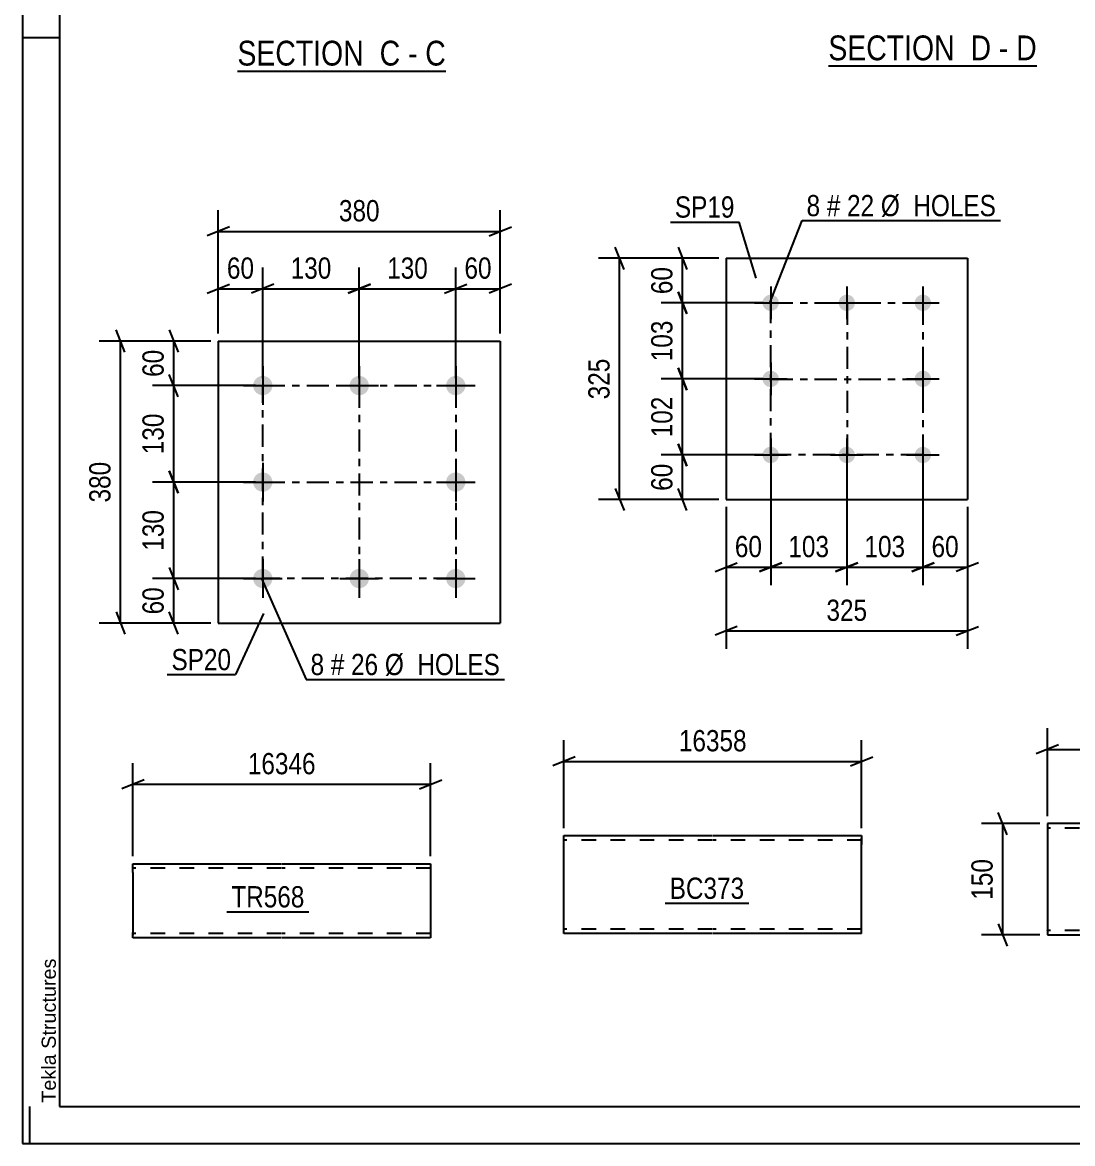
# Model space of a CAD drawing. Header units: millimetres. Extents: x 0 to 841, y 0 to 594.
# Drawn here: x 0 to 141.5, y 0 to 151.1 of the extents above; entities that cross this region are included whole.
import ezdxf

# ---------------------------------------------------------------- set-up
doc = ezdxf.new("R2010")
doc.units = ezdxf.units.MM
doc.linetypes.add('DXK_LINE_DOT2', pattern=[3.9198, 1.9599, -1.9599])
doc.linetypes.add('DXK_LINE_DOT3', pattern=[5.9187, 2.979, -0.9799, 0.9799, -0.9799])
doc.styles.add('Arial', font='ARIAL.TTF', dxfattribs={"height": 0.2})
doc.styles.add('Arial Narrow', font='ARIALN.TTF', dxfattribs={"height": 0.2})

# ---------------------------------------------------------------- blocks, each defined once
blk = doc.blocks.new('Unknown-318894736-1133')
at = {"color": 5, "linetype": 'Continuous'}
for p, q in [((0, 594), (0, 0)), ((5, 589), (5, 5)), ((5, 149), (0, 149)), ((1, 0), (1, 5)), ((5, 5), (836, 5)), ((0, 0), (841, 0))]:
    blk.add_line(p, q, dxfattribs=at)
at = {"color": 174, "linetype": 'Continuous', "style": 'Arial'}
blk.add_text('Tekla Structures', height=1.9102, rotation=90, dxfattribs=at).set_placement((4.5, 5.5))
blk = doc.blocks.new('Unknown-318894736-13 - 1370')
at = {"color": 6, "linetype": 'Continuous'}
blk.add_line((28.97, 144.5), (57.04, 144.5), dxfattribs=at)
at = {"color": 0, "linetype": 'Continuous'}
for points in [[(47.08, 145.25), (47.08, 148.75), (28.97, 148.75), (28.97, 145.25)], [(50.9, 145.25), (50.9, 148.75), (48.13, 148.75), (48.13, 145.25)], [(53.22, 145.25), (53.22, 148.75), (51.95, 148.75), (51.95, 145.25)], [(57.04, 145.25), (57.04, 148.75), (54.27, 148.75), (54.27, 145.25)]]:
    blk.add_wipeout(points, dxfattribs=at)
at = {"color": 7, "linetype": 'Continuous', "style": 'Arial Narrow'}
for s, p in [('SECTION ', (28.97, 145.25)), ('C', (48.13, 145.25)), ('C', (54.27, 145.25)), ('-', (51.95, 145.25))]:
    blk.add_text(s, height=3.34, dxfattribs=at).set_placement(p)
blk = doc.blocks.new('Unknown-318894736-14 - 6316')
at = {"color": 6, "linetype": 'Continuous'}
blk.add_line((108.58, 145.21), (136.65, 145.21), dxfattribs=at)
at = {"color": 0, "linetype": 'Continuous'}
for points in [[(126.68, 145.96), (126.68, 149.46), (108.58, 149.46), (108.58, 145.96)], [(130.5, 145.96), (130.5, 149.46), (127.73, 149.46), (127.73, 145.96)], [(132.83, 145.96), (132.83, 149.46), (131.55, 149.46), (131.55, 145.96)], [(136.65, 145.96), (136.65, 149.46), (133.88, 149.46), (133.88, 145.96)]]:
    blk.add_wipeout(points, dxfattribs=at)
at = {"color": 7, "linetype": 'Continuous', "style": 'Arial Narrow'}
for s, p in [('SECTION ', (108.58, 145.96)), ('D', (127.73, 145.96)), ('D', (133.88, 145.96)), ('-', (131.55, 145.96))]:
    blk.add_text(s, height=3.34, dxfattribs=at).set_placement(p)
blk = doc.blocks.new('Part-318894736-2224 - 2218')
at = {"color": 2, "linetype": 'Continuous'}
for p, q in [((94.81, 119.28), (94.81, 86.78)), ((94.81, 119.28), (127.31, 119.28)), ((127.31, 119.28), (127.31, 86.78)), ((94.81, 86.78), (127.31, 86.78))]:
    blk.add_line(p, q, dxfattribs=at)
blk = doc.blocks.new('Bolt-318894736-2257 - 2218')
at = {"linetype": 'Continuous'}
for points in [[(100.81, 114.38, -1), (100.81, 112.18, -1)], [(111.06, 114.38, -1), (111.06, 112.18, -1)], [(121.31, 114.38, -1), (121.31, 112.18, -1)], [(100.81, 104.13, -1), (100.81, 101.93, -1)], [(121.31, 104.13, -1), (121.31, 101.93, -1)], [(100.81, 93.88, -1), (100.81, 91.68, -1)], [(111.06, 93.88, -1), (111.06, 91.68, -1)], [(121.31, 93.88, -1), (121.31, 91.68, -1)]]:
    blk.add_hatch(color=1, dxfattribs=at).paths.add_polyline_path(points)
at = {"color": 1, "linetype": 'Continuous'}
for p, q in [((100.81, 115.48), (100.81, 111.08)), ((111.06, 115.48), (111.06, 111.08)), ((121.31, 115.48), (121.31, 111.08)), ((98.61, 113.28), (103.01, 113.28)), ((108.86, 113.28), (113.26, 113.28)), ((119.11, 113.28), (123.51, 113.28)), ((100.81, 105.23), (100.81, 100.83)), ((121.31, 105.23), (121.31, 100.83)), ((98.61, 103.03), (103.01, 103.03)), ((119.11, 103.03), (123.51, 103.03)), ((100.81, 94.98), (100.81, 90.58)), ((111.06, 94.98), (111.06, 90.58)), ((121.31, 94.98), (121.31, 90.58)), ((98.61, 92.78), (103.01, 92.78)), ((108.86, 92.78), (113.26, 92.78)), ((119.11, 92.78), (123.51, 92.78))]:
    blk.add_line(p, q, dxfattribs=at)
blk = doc.blocks.new('Part-318894736-2148 - 2133')
at = {"color": 2, "linetype": 'Continuous'}
for p, q in [((138.08, 43.11), (138.08, 28.2)), ((158.08, 43.11), (138.08, 43.11)), ((158.08, 29.31), (158.08, 43.11)), ((158.08, 28.11), (158.08, 29.31)), ((138.08, 28.2), (138.08, 28.11)), ((138.08, 28.11), (158.08, 28.11))]:
    blk.add_line(p, q, dxfattribs=at)
at = {"color": 7, "linetype": 'DXK_LINE_DOT2'}
for p, q in [((158.08, 42.51), (138.08, 42.51)), ((158.08, 42.51), (158.08, 42.46)), ((158.08, 42.46), (158.08, 42.51)), ((158.08, 42.37), (158.08, 42.46)), ((158.08, 42.46), (158.08, 42.37)), ((138.08, 28.71), (138.08, 28.75)), ((158.08, 28.71), (138.08, 28.71)), ((158.08, 28.75), (158.08, 29.08)), ((158.08, 28.71), (158.08, 28.75))]:
    blk.add_line(p, q, dxfattribs=at)
blk = doc.blocks.new('Bolt-318894736-2015 - 1953')
at = {"linetype": 'Continuous'}
for points in [[(32.38, 103.43, -1), (32.38, 100.83, -1)], [(45.38, 103.43, -1), (45.38, 100.83, -1)], [(58.38, 103.43, -1), (58.38, 100.83, -1)], [(32.38, 90.43, -1), (32.38, 87.83, -1)], [(58.38, 90.43, -1), (58.38, 87.83, -1)], [(32.38, 77.43, -1), (32.38, 74.83, -1)], [(45.38, 77.43, -1), (45.38, 74.83, -1)], [(58.38, 77.43, -1), (58.38, 74.83, -1)]]:
    blk.add_hatch(color=1, dxfattribs=at).paths.add_polyline_path(points)
at = {"color": 1, "linetype": 'Continuous'}
for p, q in [((32.38, 104.73), (32.38, 99.53)), ((45.38, 104.73), (45.38, 99.53)), ((58.38, 104.73), (58.38, 99.53)), ((29.78, 102.13), (34.98, 102.13)), ((42.78, 102.13), (47.98, 102.13)), ((55.78, 102.13), (60.98, 102.13)), ((32.38, 91.73), (32.38, 86.53)), ((58.38, 91.73), (58.38, 86.53)), ((29.78, 89.13), (34.98, 89.13)), ((55.78, 89.13), (60.98, 89.13)), ((32.38, 78.73), (32.38, 73.53)), ((45.38, 78.73), (45.38, 73.53)), ((58.38, 78.73), (58.38, 73.53)), ((29.78, 76.13), (34.98, 76.13)), ((42.78, 76.13), (47.98, 76.13)), ((55.78, 76.13), (60.98, 76.13))]:
    blk.add_line(p, q, dxfattribs=at)
blk = doc.blocks.new('Part-318894736-2030 - 1953')
at = {"color": 2, "linetype": 'Continuous'}
for p, q in [((26.38, 108.13), (26.38, 70.13)), ((26.38, 108.13), (64.38, 108.13)), ((64.38, 108.13), (64.38, 70.13)), ((26.38, 70.13), (64.38, 70.13))]:
    blk.add_line(p, q, dxfattribs=at)
blk = doc.blocks.new('Part-318894736-1716 - 1710')
at = {"color": 2, "linetype": 'Continuous'}
for p, q in [((72.96, 28.39), (72.96, 41.5)), ((72.96, 41.5), (92.96, 41.5)), ((93.06, 41.5), (113.06, 41.5)), ((113.06, 41.5), (113.06, 41.41)), ((113.06, 41.41), (113.06, 40.3)), ((113.06, 28.3), (113.06, 40.3)), ((72.96, 28.3), (72.96, 28.39)), ((92.96, 28.3), (72.96, 28.3)), ((113.06, 28.3), (93.06, 28.3))]:
    blk.add_line(p, q, dxfattribs=at)
at = {"color": 7, "linetype": 'DXK_LINE_DOT2'}
for p, q in [((92.96, 40.9), (72.96, 40.9)), ((113.06, 40.9), (93.06, 40.9)), ((113.06, 40.3), (113.06, 41.15)), ((72.96, 28.9), (72.96, 28.95)), ((92.96, 28.9), (72.96, 28.9)), ((113.06, 28.9), (93.06, 28.9)), ((113.06, 28.9), (113.06, 28.95)), ((72.96, 28.3), (72.96, 28.3))]:
    blk.add_line(p, q, dxfattribs=at)
blk = doc.blocks.new('Part-318894736-6060 - 6054')
at = {"color": 2, "linetype": 'Continuous'}
for p, q in [((14.89, 36.51), (14.89, 37.71)), ((14.89, 37.71), (34.89, 37.71)), ((14.89, 36.51), (14.89, 28.45)), ((34.99, 37.71), (54.99, 37.71)), ((54.99, 37.71), (54.99, 37.62)), ((54.99, 37.62), (54.99, 36.51)), ((54.99, 36.51), (54.99, 27.71)), ((14.89, 27.8), (14.89, 28.45)), ((14.89, 27.71), (14.89, 27.8)), ((34.89, 27.71), (14.89, 27.71)), ((54.99, 27.71), (34.99, 27.71))]:
    blk.add_line(p, q, dxfattribs=at)
at = {"color": 7, "linetype": 'DXK_LINE_DOT2'}
for p, q in [((34.89, 37.11), (14.89, 37.11)), ((54.99, 37.11), (34.99, 37.11)), ((54.99, 37.36), (54.99, 36.51)), ((14.89, 28.45), (14.89, 28.06)), ((14.89, 28.31), (14.89, 28.35)), ((34.89, 28.31), (14.89, 28.31)), ((54.99, 28.31), (34.99, 28.31)), ((54.99, 28.35), (54.99, 28.45)), ((54.99, 28.31), (54.99, 28.35)), ((54.99, 28.31), (54.99, 28.35))]:
    blk.add_line(p, q, dxfattribs=at)
blk = doc.blocks.new('Rectangle-318894736-2344 - 2218')
at = {"color": 1, "linetype": 'DXK_LINE_DOT3'}
blk.add_lwpolyline([(100.81, 113.28), (121.31, 113.28), (121.31, 92.78), (100.81, 92.78), (100.81, 113.28)], close=True, dxfattribs=at)
blk = doc.blocks.new('Rectangle-318894736-2118 - 1953')
at = {"color": 1, "linetype": 'DXK_LINE_DOT3'}
blk.add_lwpolyline([(32.38, 102.13), (58.38, 102.13), (58.38, 76.13), (32.38, 76.13), (32.38, 102.13)], close=True, dxfattribs=at)
blk = doc.blocks.new('Line-318894736-2337 - 2218')
at = {"color": 1, "linetype": 'DXK_LINE_DOT3'}
blk.add_line((111.11, 113.28), (111.11, 92.78), dxfattribs=at)
blk = doc.blocks.new('Line-318894736-2111 - 1953')
at = {"color": 1, "linetype": 'DXK_LINE_DOT3'}
blk.add_line((45.38, 102.13), (45.38, 76.13), dxfattribs=at)
blk = doc.blocks.new('Line-318894736-2330 - 2218')
at = {"color": 1, "linetype": 'DXK_LINE_DOT3'}
blk.add_line((100.81, 102.98), (121.31, 102.98), dxfattribs=at)
blk = doc.blocks.new('Line-318894736-2103 - 1953')
at = {"color": 1, "linetype": 'DXK_LINE_DOT3'}
blk.add_line((32.38, 89.13), (58.38, 89.13), dxfattribs=at)
blk = doc.blocks.new('StraightDimension-318894736-2284 - 2218')
at = {"color": 7, "linetype": 'Continuous'}
for p, q in [((94.81, 85.78), (94.81, 66.68)), ((127.31, 85.78), (127.31, 66.68)), ((96.31, 69.68), (93.31, 68.48)), ((125.81, 68.48), (128.81, 69.68)), ((94.81, 69.08), (127.31, 69.08))]:
    blk.add_line(p, q, dxfattribs=at)
at = {"color": 0}
blk.add_wipeout([(114.4, 69.83), (114.4, 74.03), (107.72, 74.03), (107.72, 69.83)], dxfattribs=at)
at = {"color": 3, "style": 'Arial Narrow'}
blk.add_text('325', height=2.863, dxfattribs=at).set_placement((108.32, 70.43))
blk = doc.blocks.new('StraightDimension-318894736-2273 - 2218')
at = {"color": 7, "linetype": 'Continuous'}
for p, q in [((88.32, 120.78), (89.52, 117.78)), ((93.81, 119.28), (86.07, 119.28)), ((88.92, 113.28), (88.92, 119.28)), ((89.52, 111.78), (88.32, 114.78)), ((99.81, 113.28), (86.07, 113.28))]:
    blk.add_line(p, q, dxfattribs=at)
at = {"color": 0}
blk.add_wipeout([(88.17, 118.7), (83.97, 118.7), (83.97, 113.85), (88.17, 113.85)], dxfattribs=at)
at = {"color": 3, "style": 'Arial Narrow'}
blk.add_text('60', height=2.863, rotation=90.0002, dxfattribs=at).set_placement((87.57, 114.45))
blk = doc.blocks.new('StraightDimension-318894736-2263 - 2218')
at = {"color": 7, "linetype": 'Continuous'}
for p, q in [((88.32, 94.28), (89.52, 91.28)), ((99.81, 92.78), (86.07, 92.78)), ((88.92, 86.78), (88.92, 92.78)), ((89.52, 85.28), (88.32, 88.28)), ((93.81, 86.78), (86.07, 86.78))]:
    blk.add_line(p, q, dxfattribs=at)
at = {"color": 0}
blk.add_wipeout([(88.17, 92.2), (83.97, 92.2), (83.97, 87.35), (88.17, 87.35)], dxfattribs=at)
at = {"color": 3, "style": 'Arial Narrow'}
blk.add_text('60', height=2.863, rotation=90.0002, dxfattribs=at).set_placement((87.57, 87.95))
blk = doc.blocks.new('StraightDimension-318894736-9066 - 2218')
at = {"color": 7, "linetype": 'Continuous'}
for p, q in [((100.81, 91.78), (100.81, 75.26)), ((111.06, 91.78), (111.06, 75.26)), ((99.31, 77.06), (102.31, 78.26)), ((100.81, 77.66), (111.06, 77.66)), ((112.56, 78.26), (109.56, 77.06))]:
    blk.add_line(p, q, dxfattribs=at)
at = {"color": 0}
blk.add_wipeout([(109.28, 78.41), (109.28, 82.61), (102.59, 82.61), (102.59, 78.41)], dxfattribs=at)
at = {"color": 3, "style": 'Arial Narrow'}
blk.add_text('103', height=2.863, dxfattribs=at).set_placement((103.19, 79.01))
blk = doc.blocks.new('StraightDimension-318894736-2299 - 2218')
at = {"color": 7, "linetype": 'Continuous'}
for p, q in [((121.31, 91.78), (121.31, 75.26)), ((127.31, 85.78), (127.31, 75.26)), ((119.81, 77.06), (122.81, 78.26)), ((121.31, 77.66), (127.31, 77.66)), ((128.81, 78.26), (125.81, 77.06))]:
    blk.add_line(p, q, dxfattribs=at)
at = {"color": 0}
blk.add_wipeout([(126.74, 78.41), (126.74, 82.61), (121.88, 82.61), (121.88, 78.41)], dxfattribs=at)
at = {"color": 3, "style": 'Arial Narrow'}
blk.add_text('60', height=2.863, dxfattribs=at).set_placement((122.48, 79.01))
blk = doc.blocks.new('StraightDimension-318894736-2309 - 2218')
at = {"color": 7, "linetype": 'Continuous'}
for p, q in [((100.81, 91.78), (100.81, 75.26)), ((94.81, 85.78), (94.81, 75.26)), ((93.31, 77.06), (96.31, 78.26)), ((94.81, 77.66), (100.81, 77.66)), ((102.31, 78.26), (99.31, 77.06))]:
    blk.add_line(p, q, dxfattribs=at)
at = {"color": 0}
blk.add_wipeout([(100.24, 78.41), (100.24, 82.61), (95.38, 82.61), (95.38, 78.41)], dxfattribs=at)
at = {"color": 3, "style": 'Arial Narrow'}
blk.add_text('60', height=2.863, dxfattribs=at).set_placement((95.98, 79.01))
blk = doc.blocks.new('StraightDimension-318894736-2320 - 2218')
at = {"color": 7, "linetype": 'Continuous'}
for p, q in [((81.05, 117.78), (79.85, 120.78)), ((93.81, 119.28), (77.6, 119.28)), ((80.45, 86.78), (80.45, 119.28)), ((79.85, 88.28), (81.05, 85.28)), ((93.81, 86.78), (77.6, 86.78))]:
    blk.add_line(p, q, dxfattribs=at)
at = {"color": 0}
blk.add_wipeout([(79.7, 106.37), (75.5, 106.37), (75.5, 99.68), (79.7, 99.68)], dxfattribs=at)
at = {"color": 3, "style": 'Arial Narrow'}
blk.add_text('325', height=2.863, rotation=90.0002, dxfattribs=at).set_placement((79.1, 100.28))
blk = doc.blocks.new('StraightDimension-318894736-9044 - 2218')
at = {"color": 7, "linetype": 'Continuous'}
for p, q in [((88.32, 104.53), (89.52, 101.53)), ((99.81, 103.03), (86.07, 103.03)), ((88.92, 92.78), (88.92, 103.03)), ((89.52, 91.28), (88.32, 94.28)), ((99.81, 92.78), (86.07, 92.78))]:
    blk.add_line(p, q, dxfattribs=at)
at = {"color": 0}
blk.add_wipeout([(88.17, 101.24), (83.97, 101.24), (83.97, 94.56), (88.17, 94.56)], dxfattribs=at)
at = {"color": 3, "style": 'Arial Narrow'}
blk.add_text('102', height=2.863, rotation=90.0002, dxfattribs=at).set_placement((87.57, 95.16))
blk = doc.blocks.new('StraightDimension-318894736-9046 - 2218')
at = {"color": 7, "linetype": 'Continuous'}
for p, q in [((88.32, 114.78), (89.52, 111.78)), ((99.81, 113.28), (86.07, 113.28)), ((88.92, 103.03), (88.92, 113.28)), ((89.52, 101.53), (88.32, 104.53)), ((99.81, 103.03), (86.07, 103.03))]:
    blk.add_line(p, q, dxfattribs=at)
at = {"color": 0}
blk.add_wipeout([(88.17, 111.49), (83.97, 111.49), (83.97, 104.81), (88.17, 104.81)], dxfattribs=at)
at = {"color": 3, "style": 'Arial Narrow'}
blk.add_text('103', height=2.863, rotation=90.0002, dxfattribs=at).set_placement((87.57, 105.41))
blk = doc.blocks.new('StraightDimension-318894736-9068 - 2218')
at = {"color": 7, "linetype": 'Continuous'}
for p, q in [((111.06, 91.78), (111.06, 75.26)), ((121.31, 91.78), (121.31, 75.26)), ((109.56, 77.06), (112.56, 78.26)), ((111.06, 77.66), (121.31, 77.66)), ((122.81, 78.26), (119.81, 77.06))]:
    blk.add_line(p, q, dxfattribs=at)
at = {"color": 0}
blk.add_wipeout([(119.53, 78.41), (119.53, 82.61), (112.84, 82.61), (112.84, 78.41)], dxfattribs=at)
at = {"color": 3, "style": 'Arial Narrow'}
blk.add_text('103', height=2.863, dxfattribs=at).set_placement((113.44, 79.01))
blk = doc.blocks.new('StraightDimension-318894736-2150 - 2133')
at = {"color": 7, "linetype": 'Continuous'}
for p, q in [((132.66, 41.61), (131.46, 44.61)), ((137.08, 43.11), (129.21, 43.11)), ((132.06, 28.11), (132.06, 43.11)), ((131.46, 29.61), (132.66, 26.61)), ((137.08, 28.11), (129.21, 28.11))]:
    blk.add_line(p, q, dxfattribs=at)
at = {"color": 0}
blk.add_wipeout([(131.31, 38.95), (127.11, 38.95), (127.11, 32.26), (131.31, 32.26)], dxfattribs=at)
at = {"color": 3, "style": 'Arial Narrow'}
blk.add_text('150', height=2.863, rotation=90.0002, dxfattribs=at).set_placement((130.71, 32.86))
blk = doc.blocks.new('StraightDimension-318894736-2161 - 2133')
at = {"color": 7, "linetype": 'Continuous'}
for p, q in [((138.08, 44.11), (138.08, 55.96)), ((158.08, 44.11), (158.08, 55.96)), ((139.58, 53.71), (136.58, 52.51)), ((138.08, 53.11), (158.08, 53.11)), ((156.58, 52.51), (159.58, 53.71))]:
    blk.add_line(p, q, dxfattribs=at)
at = {"color": 0}
blk.add_wipeout([(151.42, 53.86), (151.42, 58.06), (144.73, 58.06), (144.73, 53.86)], dxfattribs=at)
at = {"color": 3, "style": 'Arial Narrow'}
blk.add_text('200', height=2.863, dxfattribs=at).set_placement((145.33, 54.46))
blk = doc.blocks.new('StraightDimension-318894736-2083 - 1953')
at = {"color": 7, "linetype": 'Continuous'}
for p, q in [((19.78, 77.63), (20.98, 74.63)), ((31.38, 76.13), (17.53, 76.13)), ((20.38, 70.13), (20.38, 76.13)), ((20.98, 68.63), (19.78, 71.63)), ((25.38, 70.13), (17.53, 70.13))]:
    blk.add_line(p, q, dxfattribs=at)
at = {"color": 0}
blk.add_wipeout([(19.63, 75.55), (15.43, 75.55), (15.43, 70.7), (19.63, 70.7)], dxfattribs=at)
at = {"color": 3, "style": 'Arial Narrow'}
blk.add_text('60', height=2.863, rotation=90.0002, dxfattribs=at).set_placement((19.03, 71.3))
blk = doc.blocks.new('StraightDimension-318894736-2032 - 1953')
at = {"color": 7, "linetype": 'Continuous'}
for p, q in [((26.38, 109.13), (26.38, 125.76)), ((64.38, 109.13), (64.38, 125.76)), ((27.88, 123.51), (24.88, 122.31)), ((26.38, 122.91), (64.38, 122.91)), ((62.88, 122.31), (65.88, 123.51))]:
    blk.add_line(p, q, dxfattribs=at)
at = {"color": 0}
blk.add_wipeout([(48.72, 123.66), (48.72, 127.86), (42.04, 127.86), (42.04, 123.66)], dxfattribs=at)
at = {"color": 3, "style": 'Arial Narrow'}
blk.add_text('380', height=2.863, dxfattribs=at).set_placement((42.64, 124.26))
blk = doc.blocks.new('StraightDimension-318894736-2068 - 1953')
at = {"color": 7, "linetype": 'Continuous'}
for p, q in [((13.81, 106.63), (12.61, 109.63)), ((25.38, 108.13), (10.36, 108.13)), ((13.21, 70.13), (13.21, 108.13)), ((12.61, 71.63), (13.81, 68.63)), ((25.38, 70.13), (10.36, 70.13))]:
    blk.add_line(p, q, dxfattribs=at)
at = {"color": 0}
blk.add_wipeout([(12.46, 92.47), (8.26, 92.47), (8.26, 85.78), (12.46, 85.78)], dxfattribs=at)
at = {"color": 3, "style": 'Arial Narrow'}
blk.add_text('380', height=2.863, rotation=90.0002, dxfattribs=at).set_placement((11.86, 86.38))
blk = doc.blocks.new('StraightDimension-318894736-15361 - 1953')
at = {"color": 7, "linetype": 'Continuous'}
for p, q in [((26.38, 109.13), (26.38, 118.03)), ((32.38, 103.13), (32.38, 118.03)), ((24.88, 114.58), (27.88, 115.78)), ((26.38, 115.18), (32.38, 115.18)), ((33.88, 115.78), (30.88, 114.58))]:
    blk.add_line(p, q, dxfattribs=at)
at = {"color": 0}
blk.add_wipeout([(31.81, 115.93), (31.81, 120.13), (26.95, 120.13), (26.95, 115.93)], dxfattribs=at)
at = {"color": 3, "style": 'Arial Narrow'}
blk.add_text('60', height=2.863, dxfattribs=at).set_placement((27.55, 116.53))
blk = doc.blocks.new('StraightDimension-318894736-2093 - 1953')
at = {"color": 7, "linetype": 'Continuous'}
for p, q in [((19.78, 109.63), (20.98, 106.63)), ((25.38, 108.13), (17.53, 108.13)), ((20.38, 102.13), (20.38, 108.13)), ((20.98, 100.63), (19.78, 103.63)), ((31.38, 102.13), (17.53, 102.13))]:
    blk.add_line(p, q, dxfattribs=at)
at = {"color": 0}
blk.add_wipeout([(19.63, 107.55), (15.43, 107.55), (15.43, 102.7), (19.63, 102.7)], dxfattribs=at)
at = {"color": 3, "style": 'Arial Narrow'}
blk.add_text('60', height=2.863, rotation=90.0002, dxfattribs=at).set_placement((19.03, 103.3))
blk = doc.blocks.new('StraightDimension-318894736-8992 - 1953')
at = {"color": 7, "linetype": 'Continuous'}
for p, q in [((31.38, 89.13), (17.53, 89.13)), ((20.98, 87.63), (19.78, 90.63)), ((20.38, 76.13), (20.38, 89.13)), ((19.78, 77.63), (20.98, 74.63)), ((31.38, 76.13), (17.53, 76.13))]:
    blk.add_line(p, q, dxfattribs=at)
at = {"color": 0}
blk.add_wipeout([(19.63, 85.97), (15.43, 85.97), (15.43, 79.28), (19.63, 79.28)], dxfattribs=at)
at = {"color": 3, "style": 'Arial Narrow'}
blk.add_text('130', height=2.863, rotation=90.0002, dxfattribs=at).set_placement((19.03, 79.88))
blk = doc.blocks.new('StraightDimension-318894736-8994 - 1953')
at = {"color": 7, "linetype": 'Continuous'}
for p, q in [((20.98, 100.63), (19.78, 103.63)), ((31.38, 102.13), (17.53, 102.13)), ((20.38, 89.13), (20.38, 102.13)), ((31.38, 89.13), (17.53, 89.13)), ((19.78, 90.63), (20.98, 87.63))]:
    blk.add_line(p, q, dxfattribs=at)
at = {"color": 0}
blk.add_wipeout([(19.63, 98.97), (15.43, 98.97), (15.43, 92.28), (19.63, 92.28)], dxfattribs=at)
at = {"color": 3, "style": 'Arial Narrow'}
blk.add_text('130', height=2.863, rotation=90.0002, dxfattribs=at).set_placement((19.03, 92.88))
blk = doc.blocks.new('StraightDimension-318894736-15358 - 1953')
at = {"color": 7, "linetype": 'Continuous'}
for p, q in [((58.38, 103.13), (58.38, 118.03)), ((64.38, 109.13), (64.38, 118.03)), ((56.88, 114.58), (59.88, 115.78)), ((58.38, 115.18), (64.38, 115.18)), ((65.88, 115.78), (62.88, 114.58))]:
    blk.add_line(p, q, dxfattribs=at)
at = {"color": 0}
blk.add_wipeout([(63.81, 115.93), (63.81, 120.13), (58.95, 120.13), (58.95, 115.93)], dxfattribs=at)
at = {"color": 3, "style": 'Arial Narrow'}
blk.add_text('60', height=2.863, dxfattribs=at).set_placement((59.55, 116.53))
blk = doc.blocks.new('StraightDimension-318894736-15359 - 1953')
at = {"color": 7, "linetype": 'Continuous'}
for p, q in [((45.38, 103.13), (45.38, 118.03)), ((58.38, 103.13), (58.38, 118.03)), ((46.88, 115.78), (43.88, 114.58)), ((45.38, 115.18), (58.38, 115.18)), ((56.88, 114.58), (59.88, 115.78))]:
    blk.add_line(p, q, dxfattribs=at)
at = {"color": 0}
blk.add_wipeout([(55.22, 115.93), (55.22, 120.13), (48.54, 120.13), (48.54, 115.93)], dxfattribs=at)
at = {"color": 3, "style": 'Arial Narrow'}
blk.add_text('130', height=2.863, dxfattribs=at).set_placement((49.14, 116.53))
blk = doc.blocks.new('StraightDimension-318894736-15360 - 1953')
at = {"color": 7, "linetype": 'Continuous'}
for p, q in [((32.38, 103.13), (32.38, 118.03)), ((45.38, 103.13), (45.38, 118.03)), ((33.88, 115.78), (30.88, 114.58)), ((32.38, 115.18), (45.38, 115.18)), ((43.88, 114.58), (46.88, 115.78))]:
    blk.add_line(p, q, dxfattribs=at)
at = {"color": 0}
blk.add_wipeout([(42.22, 115.93), (42.22, 120.13), (35.54, 120.13), (35.54, 115.93)], dxfattribs=at)
at = {"color": 3, "style": 'Arial Narrow'}
blk.add_text('130', height=2.863, dxfattribs=at).set_placement((36.14, 116.53))
blk = doc.blocks.new('StraightDimension-318894736-1794 - 1710')
at = {"color": 7, "linetype": 'Continuous'}
for p, q in [((72.96, 42.5), (72.96, 54.35)), ((113.06, 42.5), (113.06, 54.35)), ((74.46, 52.1), (71.46, 50.9)), ((72.96, 51.5), (113.06, 51.5)), ((111.56, 50.9), (114.56, 52.1))]:
    blk.add_line(p, q, dxfattribs=at)
at = {"color": 0}
blk.add_wipeout([(98.18, 52.25), (98.18, 56.45), (87.84, 56.45), (87.84, 52.25)], dxfattribs=at)
at = {"color": 3, "style": 'Arial Narrow'}
blk.add_text('16358', height=2.863, dxfattribs=at).set_placement((88.44, 52.85))
blk = doc.blocks.new('StraightDimension-318894736-6063 - 6054')
at = {"color": 7, "linetype": 'Continuous'}
for p, q in [((14.89, 38.71), (14.89, 51.26)), ((54.99, 38.71), (54.99, 51.26)), ((16.39, 49.01), (13.39, 47.81)), ((14.89, 48.41), (54.99, 48.41)), ((53.49, 47.81), (56.49, 49.01))]:
    blk.add_line(p, q, dxfattribs=at)
at = {"color": 0}
blk.add_wipeout([(40.11, 49.16), (40.11, 53.36), (29.77, 53.36), (29.77, 49.16)], dxfattribs=at)
at = {"color": 3, "style": 'Arial Narrow'}
blk.add_text('16346', height=2.863, dxfattribs=at).set_placement((30.37, 49.76))
blk = doc.blocks.new('Mark-318894736-2220 - 2218')
at = {"color": 0}
blk.add_wipeout([(95.94, 124.76), (95.94, 127.76), (87.9, 127.76), (87.9, 124.76)], dxfattribs=at)
blk.add_wipeout([(95.94, 124.76), (95.94, 127.76), (87.9, 127.76), (87.9, 124.76)], dxfattribs=at)
at = {"color": 30, "linetype": 'Continuous'}
for p in [(87.3, 124.16), (98.85, 116.61)]:
    blk.add_line(p, (96.54, 124.16), dxfattribs=at)
at = {"color": 3, "style": 'Arial Narrow'}
blk.add_text('SP19', height=2.863, dxfattribs=at).set_placement((87.9, 124.76))
blk = doc.blocks.new('Mark-318894736-2253 - 2218')
at = {"color": 0}
for points in [[(107.47, 124.95), (107.47, 127.95), (105.64, 127.95), (105.64, 124.95)], [(110.19, 124.95), (110.19, 127.95), (108.37, 127.95), (108.37, 124.95)], [(114.75, 124.95), (114.75, 127.95), (111.09, 127.95), (111.09, 124.95)], [(131.18, 124.95), (131.18, 127.95), (115.65, 127.95), (115.65, 124.95)]]:
    blk.add_wipeout(points, dxfattribs=at)
for points in [[(107.47, 124.95), (107.47, 127.95), (105.64, 127.95), (105.64, 124.95)], [(110.19, 124.95), (110.19, 127.95), (108.37, 127.95), (108.37, 124.95)], [(114.75, 124.95), (114.75, 127.95), (111.09, 127.95), (111.09, 124.95)], [(131.18, 124.95), (131.18, 127.95), (115.65, 127.95), (115.65, 124.95)]]:
    blk.add_wipeout(points, dxfattribs=at)
at = {"color": 7, "linetype": 'Continuous'}
for p, q in [((100.66, 113.13), (105.04, 124.35)), ((105.04, 124.35), (131.78, 124.35))]:
    blk.add_line(p, q, dxfattribs=at)
at = {"color": 3, "style": 'Arial Narrow'}
for s, height, p in [('8', 2.86, (105.64, 124.95)), ('#', 2.86, (108.37, 124.95)), ('22', 2.863, (111.09, 124.95)), ('Ø  HOLES', 2.863, (115.65, 124.95))]:
    blk.add_text(s, height=height, dxfattribs=at).set_placement(p)
blk = doc.blocks.new('Mark-318894736-2011 - 1953')
at = {"color": 0}
for points in [[(40.64, 63.12), (40.64, 66.12), (38.82, 66.12), (38.82, 63.12)], [(43.37, 63.12), (43.37, 66.12), (41.54, 66.12), (41.54, 63.12)], [(47.93, 63.12), (47.93, 66.12), (44.27, 66.12), (44.27, 63.12)], [(64.36, 63.12), (64.36, 66.12), (48.83, 66.12), (48.83, 63.12)]]:
    blk.add_wipeout(points, dxfattribs=at)
for points in [[(40.64, 63.12), (40.64, 66.12), (38.82, 66.12), (38.82, 63.12)], [(43.37, 63.12), (43.37, 66.12), (41.54, 66.12), (41.54, 63.12)], [(47.93, 63.12), (47.93, 66.12), (44.27, 66.12), (44.27, 63.12)], [(64.36, 63.12), (64.36, 66.12), (48.83, 66.12), (48.83, 63.12)]]:
    blk.add_wipeout(points, dxfattribs=at)
at = {"color": 7, "linetype": 'Continuous'}
for p, q in [((32.21, 76.14), (38.22, 62.52)), ((38.22, 62.52), (64.96, 62.52))]:
    blk.add_line(p, q, dxfattribs=at)
at = {"color": 3, "style": 'Arial Narrow'}
for s, height, p in [('8', 2.86, (38.82, 63.12)), ('#', 2.86, (41.54, 63.12)), ('26', 2.863, (44.27, 63.12)), ('Ø  HOLES', 2.863, (48.83, 63.12))]:
    blk.add_text(s, height=height, dxfattribs=at).set_placement(p)
blk = doc.blocks.new('Mark-318894736-2026 - 1953')
at = {"color": 0}
blk.add_wipeout([(28.12, 63.78), (28.12, 66.78), (20.08, 66.78), (20.08, 63.78)], dxfattribs=at)
blk.add_wipeout([(28.12, 63.78), (28.12, 66.78), (20.08, 66.78), (20.08, 63.78)], dxfattribs=at)
at = {"color": 30, "linetype": 'Continuous'}
for p in [(32.49, 71.41), (19.48, 63.18)]:
    blk.add_line(p, (28.72, 63.18), dxfattribs=at)
at = {"color": 3, "style": 'Arial Narrow'}
blk.add_text('SP20', height=2.863, dxfattribs=at).set_placement((20.08, 63.78))
blk = doc.blocks.new('Mark-318894736-1714 - 1710')
at = {"color": 0}
blk.add_wipeout([(97.25, 32.97), (97.25, 35.97), (87.2, 35.97), (87.2, 32.97)], dxfattribs=at)
blk.add_wipeout([(97.25, 32.97), (97.25, 35.97), (87.2, 35.97), (87.2, 32.97)], dxfattribs=at)
at = {"color": 30, "linetype": 'Continuous'}
blk.add_line((86.6, 32.37), (97.85, 32.37), dxfattribs=at)
at = {"color": 3, "style": 'Arial Narrow'}
blk.add_text('BC373', height=2.863, dxfattribs=at).set_placement((87.2, 32.97))
blk = doc.blocks.new('Mark-318894736-6058 - 6054')
at = {"color": 0}
blk.add_wipeout([(38, 31.82), (38, 34.82), (28.14, 34.82), (28.14, 31.82)], dxfattribs=at)
blk.add_wipeout([(38, 31.82), (38, 34.82), (28.14, 34.82), (28.14, 31.82)], dxfattribs=at)
at = {"color": 30, "linetype": 'Continuous'}
blk.add_line((27.54, 31.22), (38.6, 31.22), dxfattribs=at)
at = {"color": 3, "style": 'Arial Narrow'}
blk.add_text('TR568', height=2.863, dxfattribs=at).set_placement((28.14, 31.82))

msp = doc.modelspace()

# ---------------------------------------------------------------- block references
for name in ['Unknown-318894736-1133', 'Part-318894736-2224 - 2218', 'Bolt-318894736-2257 - 2218', 'Rectangle-318894736-2344 - 2218', 'Line-318894736-2337 - 2218', 'Part-318894736-2030 - 1953', 'Bolt-318894736-2015 - 1953', 'Line-318894736-2330 - 2218', 'Rectangle-318894736-2118 - 1953', 'Line-318894736-2111 - 1953', 'Line-318894736-2103 - 1953', 'Part-318894736-2148 - 2133', 'Part-318894736-1716 - 1710', 'Part-318894736-6060 - 6054']:
    msp.add_blockref(name, (0, 0))

# ---------------------------------------------------------------- next in the draw order: block references
for name in ['Unknown-318894736-13 - 1370', 'Unknown-318894736-14 - 6316', 'StraightDimension-318894736-2032 - 1953', 'Mark-318894736-2253 - 2218', 'StraightDimension-318894736-2273 - 2218', 'StraightDimension-318894736-2284 - 2218', 'StraightDimension-318894736-2083 - 1953', 'Mark-318894736-2011 - 1953', 'StraightDimension-318894736-1794 - 1710', 'StraightDimension-318894736-6063 - 6054', 'StraightDimension-318894736-2150 - 2133', 'Mark-318894736-6058 - 6054', 'Mark-318894736-1714 - 1710']:
    msp.add_blockref(name, (0, 0))

# ---------------------------------------------------------------- next in the draw order: block references
for name in ['StraightDimension-318894736-15358 - 1953', 'StraightDimension-318894736-2068 - 1953', 'StraightDimension-318894736-2263 - 2218', 'StraightDimension-318894736-2299 - 2218', 'StraightDimension-318894736-2161 - 2133']:
    msp.add_blockref(name, (0, 0))

# ---------------------------------------------------------------- next in the draw order: block references
for name in ['StraightDimension-318894736-15361 - 1953', 'StraightDimension-318894736-15359 - 1953', 'StraightDimension-318894736-9066 - 2218', 'StraightDimension-318894736-8992 - 1953', 'Mark-318894736-2026 - 1953']:
    msp.add_blockref(name, (0, 0))

# ---------------------------------------------------------------- next in the draw order: block references
for name in ['StraightDimension-318894736-2093 - 1953', 'StraightDimension-318894736-2309 - 2218', 'StraightDimension-318894736-9068 - 2218']:
    msp.add_blockref(name, (0, 0))

# ---------------------------------------------------------------- next in the draw order: block references
for name in ['StraightDimension-318894736-2320 - 2218', 'StraightDimension-318894736-8994 - 1953']:
    msp.add_blockref(name, (0, 0))

# ---------------------------------------------------------------- next in the draw order: block references
for name in ['Mark-318894736-2220 - 2218', 'StraightDimension-318894736-15360 - 1953', 'StraightDimension-318894736-9044 - 2218']:
    msp.add_blockref(name, (0, 0))

# ---------------------------------------------------------------- next in the draw order: block references
msp.add_blockref('StraightDimension-318894736-9046 - 2218', (0, 0))

doc.saveas('drawing.dxf')
